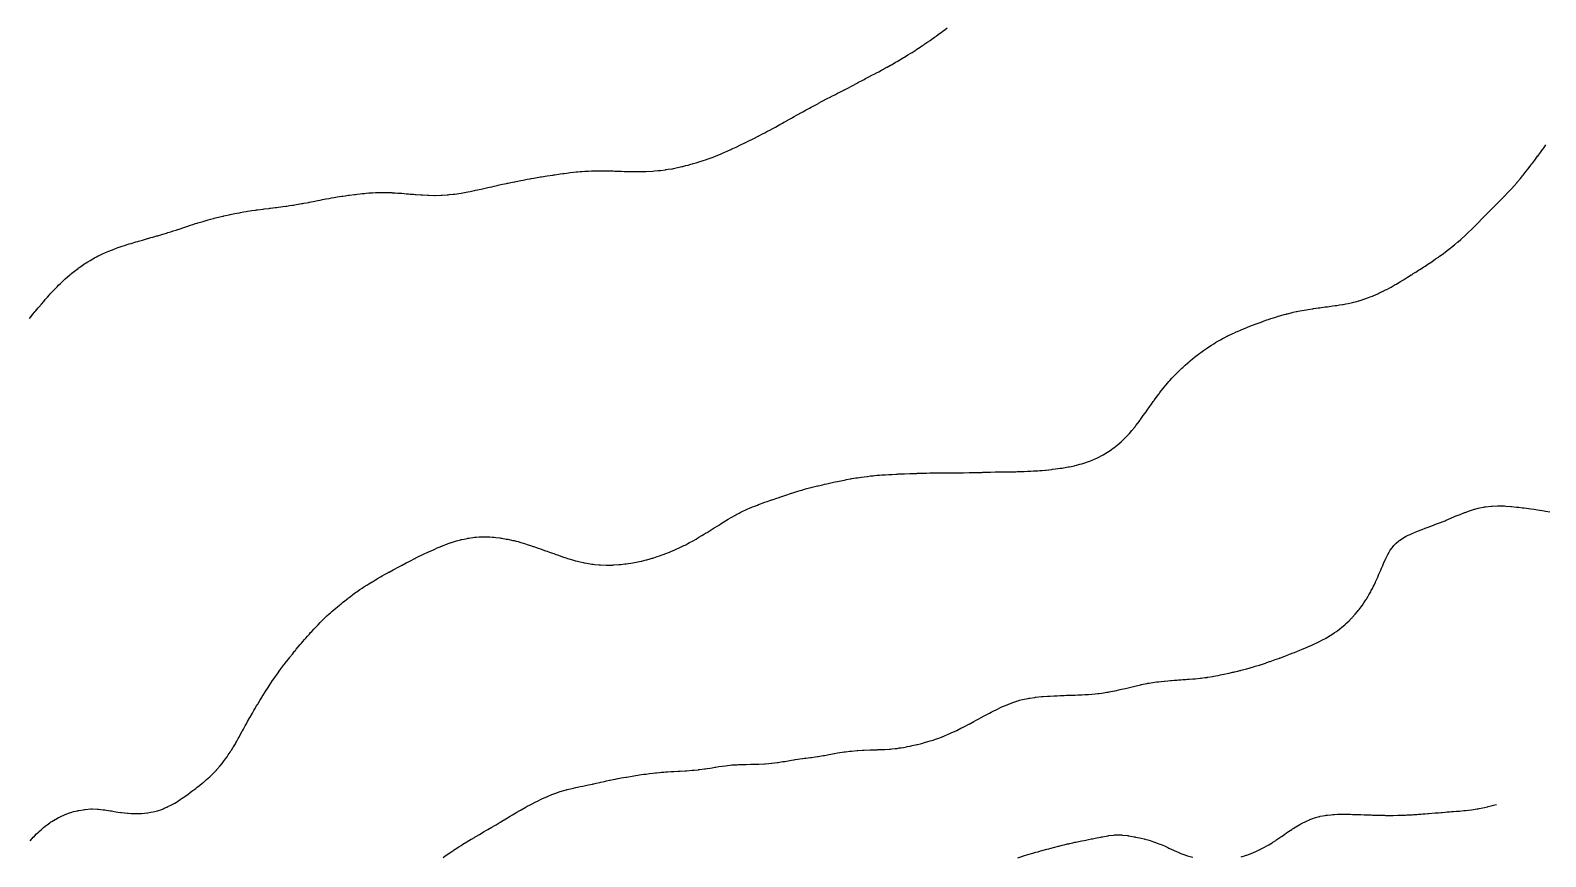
# Model space of a CAD drawing. Extents: x -717078 to -715000, y -984629 to -984000.
# Drawn here: x -716329.8 to -716100.3, y -984490.6 to -984365.4 of the extents above; entities that cross this region are included whole.
import ezdxf

# ---------------------------------------------------------------- set-up
doc = ezdxf.new("R2010")
doc.units = 0
doc.layers.add('buffer_B2_0_1_clip', color=7, linetype='Continuous')

msp = doc.modelspace()

# ---------------------------------------------------------------- linework, layer by layer
at = {"layer": 'buffer_B2_0_1_clip'}
for points in [[(-716329.92, -984409.08), (-716329.5, -984408.58), (-716329.46, -984408.54), (-716329.43, -984408.5), (-716329.08, -984408.08), (-716329.01, -984407.99), (-716328.58, -984407.5), (-716328.55, -984407.45), (-716328.5, -984407.4), (-716328.09, -984406.91), (-716327.73, -984406.5), (-716327.63, -984406.37), (-716327.5, -984406.23), (-716327.16, -984405.84), (-716326.85, -984405.5), (-716326.69, -984405.31), (-716326.5, -984405.1), (-716326.21, -984404.79), (-716325.93, -984404.5), (-716325.72, -984404.28), (-716325.5, -984404.06), (-716325.22, -984403.78), (-716324.92, -984403.5), (-716324.71, -984403.29), (-716324.5, -984403.1), (-716324.18, -984402.82), (-716323.8, -984402.5), (-716323.64, -984402.36), (-716323.5, -984402.24), (-716323.09, -984401.91), (-716322.54, -984401.5), (-716322.52, -984401.48), (-716322.5, -984401.47), (-716322.41, -984401.41), (-716321.93, -984401.07), (-716321.5, -984400.77), (-716321.33, -984400.67), (-716321.05, -984400.5), (-716320.71, -984400.29), (-716320.07, -984399.93), (-716319.77, -984399.77), (-716319.5, -984399.62), (-716319.42, -984399.58), (-716319.24, -984399.5), (-716318.74, -984399.26), (-716318.5, -984399.15), (-716318.04, -984398.96), (-716317.9, -984398.9), (-716317.5, -984398.73), (-716317.33, -984398.67), (-716316.87, -984398.5), (-716316.6, -984398.4), (-716316.5, -984398.36), (-716316.29, -984398.29), (-716315.86, -984398.14), (-716315.5, -984398.03), (-716315.1, -984397.9), (-716314.81, -984397.81), (-716314.5, -984397.71), (-716314.34, -984397.66), (-716313.77, -984397.5), (-716313.56, -984397.44), (-716313.5, -984397.42), (-716313.39, -984397.39), (-716312.79, -984397.21), (-716312.5, -984397.13), (-716312.01, -984396.99), (-716311.99, -984396.99), (-716311.5, -984396.85), (-716311.23, -984396.77), (-716310.59, -984396.59), (-716310.5, -984396.56), (-716310.45, -984396.55), (-716310.3, -984396.5), (-716309.69, -984396.31), (-716309.5, -984396.26), (-716309.15, -984396.15), (-716308.92, -984396.08), (-716308.5, -984395.95), (-716308.16, -984395.84), (-716307.69, -984395.69), (-716307.5, -984395.63), (-716307.4, -984395.6), (-716307.1, -984395.5), (-716306.65, -984395.35), (-716306.5, -984395.31), (-716306.21, -984395.21), (-716305.9, -984395.1), (-716305.5, -984394.97), (-716305.14, -984394.86), (-716304.73, -984394.73), (-716304.5, -984394.66), (-716304.38, -984394.62), (-716303.98, -984394.5), (-716303.61, -984394.39), (-716303.5, -984394.36), (-716303.3, -984394.3), (-716302.84, -984394.16), (-716302.5, -984394.07), (-716302.05, -984393.95), (-716301.91, -984393.91), (-716301.5, -984393.8), (-716301.26, -984393.74), (-716300.59, -984393.59), (-716300.5, -984393.57), (-716300.44, -984393.56), (-716300.19, -984393.5), (-716299.63, -984393.37), (-716299.5, -984393.35), (-716299.31, -984393.31), (-716298.8, -984393.2), (-716298.5, -984393.15), (-716298.07, -984393.07), (-716297.96, -984393.04), (-716297.5, -984392.96), (-716297.1, -984392.9), (-716296.86, -984392.86), (-716296.5, -984392.8), (-716296.24, -984392.76), (-716295.68, -984392.68), (-716295.5, -984392.65), (-716295.37, -984392.63), (-716294.52, -984392.52), (-716294.5, -984392.52), (-716294.48, -984392.52), (-716294.34, -984392.5), (-716293.59, -984392.41), (-716293.5, -984392.4), (-716293.39, -984392.39), (-716292.7, -984392.3), (-716292.5, -984392.28), (-716292.24, -984392.24), (-716291.81, -984392.19), (-716291.5, -984392.15), (-716291.09, -984392.09), (-716290.94, -984392.06), (-716290.5, -984392), (-716290.07, -984391.93), (-716289.91, -984391.91), (-716289.5, -984391.84), (-716289.21, -984391.79), (-716288.7, -984391.7), (-716288.5, -984391.67), (-716288.36, -984391.64), (-716287.61, -984391.5), (-716287.52, -984391.48), (-716287.5, -984391.48), (-716287.47, -984391.47), (-716286.69, -984391.31), (-716286.5, -984391.27), (-716286.22, -984391.22), (-716285.85, -984391.15), (-716285.5, -984391.08), (-716285.01, -984390.99), (-716284.98, -984390.98), (-716284.5, -984390.9), (-716284.16, -984390.84), (-716283.77, -984390.77), (-716283.5, -984390.72), (-716283.31, -984390.69), (-716282.57, -984390.57), (-716282.5, -984390.56), (-716282.45, -984390.55), (-716282.06, -984390.5), (-716281.57, -984390.43), (-716281.5, -984390.42), (-716281.41, -984390.41), (-716280.69, -984390.31), (-716280.5, -984390.29), (-716280.26, -984390.26), (-716279.79, -984390.21), (-716279.5, -984390.17), (-716279.14, -984390.14), (-716278.88, -984390.12), (-716278.5, -984390.08), (-716278.06, -984390.06), (-716277.95, -984390.05), (-716277.5, -984390.02), (-716277.01, -984390.01), (-716276.99, -984390.01), (-716276.5, -984390), (-716276.01, -984390.01), (-716275.99, -984390.01), (-716275.5, -984390.01), (-716275.03, -984390.03), (-716274.96, -984390.04), (-716274.5, -984390.06), (-716274.09, -984390.09), (-716273.9, -984390.1), (-716273.5, -984390.13), (-716273.16, -984390.16), (-716272.81, -984390.19), (-716272.5, -984390.21), (-716272.24, -984390.24), (-716271.72, -984390.28), (-716271.5, -984390.3), (-716271.31, -984390.31), (-716270.64, -984390.36), (-716270.5, -984390.37), (-716270.38, -984390.38), (-716269.58, -984390.42), (-716269.5, -984390.42), (-716269.43, -984390.43), (-716268.56, -984390.44), (-716268.5, -984390.44), (-716268.44, -984390.44), (-716267.58, -984390.42), (-716267.5, -984390.41), (-716267.41, -984390.41), (-716266.64, -984390.36), (-716266.5, -984390.34), (-716266.33, -984390.33), (-716265.74, -984390.26), (-716265.5, -984390.24), (-716265.19, -984390.19), (-716264.86, -984390.14), (-716264.5, -984390.09), (-716264, -984390), (-716264, -984390), (-716263.5, -984389.91), (-716263.16, -984389.84), (-716262.76, -984389.76), (-716262.5, -984389.71), (-716262.33, -984389.67), (-716261.5, -984389.5), (-716261.5, -984389.5), (-716261.5, -984389.5), (-716261.5, -984389.5), (-716260.69, -984389.31), (-716260.5, -984389.27), (-716260.2, -984389.2), (-716259.87, -984389.13), (-716259.5, -984389.04), (-716259.05, -984388.95), (-716258.91, -984388.91), (-716258.5, -984388.82), (-716258.23, -984388.77), (-716257.63, -984388.63), (-716257.5, -984388.61), (-716257.41, -984388.59), (-716256.97, -984388.5), (-716256.5, -984388.4), (-716256.37, -984388.37), (-716255.75, -984388.25), (-716255.5, -984388.19), (-716255.12, -984388.12), (-716254.92, -984388.08), (-716254.5, -984388.01), (-716254.07, -984387.93), (-716253.9, -984387.9), (-716253.5, -984387.83), (-716252.5, -984387.66), (-716252.36, -984387.64), (-716251.5, -984387.5), (-716251.5, -984387.5), (-716251.5, -984387.5), (-716251.49, -984387.5), (-716250.64, -984387.36), (-716250.5, -984387.34), (-716250.31, -984387.31), (-716249.77, -984387.23), (-716249.5, -984387.19), (-716249.14, -984387.14), (-716248.89, -984387.11), (-716248.5, -984387.06), (-716248, -984387), (-716248, -984387), (-716247.5, -984386.94), (-716247.1, -984386.9), (-716246.88, -984386.88), (-716246.5, -984386.85), (-716246.17, -984386.83), (-716245.8, -984386.8), (-716245.5, -984386.78), (-716245.23, -984386.77), (-716244.75, -984386.75), (-716244.5, -984386.74), (-716244.26, -984386.74), (-716243.73, -984386.73), (-716243.5, -984386.72), (-716243.28, -984386.72), (-716242.73, -984386.73), (-716242.5, -984386.73), (-716242.27, -984386.73), (-716241.75, -984386.75), (-716241.5, -984386.75), (-716241.24, -984386.76), (-716240.78, -984386.78), (-716240.5, -984386.79), (-716240.21, -984386.79), (-716239.81, -984386.81), (-716239.5, -984386.82), (-716239.18, -984386.82), (-716238.83, -984386.83), (-716238.5, -984386.84), (-716238.16, -984386.84), (-716237.85, -984386.85), (-716237.5, -984386.85), (-716237.16, -984386.84), (-716236.83, -984386.83), (-716236.5, -984386.83), (-716235.5, -984386.77), (-716235.25, -984386.75), (-716234.69, -984386.69), (-716234.5, -984386.68), (-716234.34, -984386.66), (-716233.56, -984386.56), (-716233.5, -984386.55), (-716233.45, -984386.55), (-716233.16, -984386.5), (-716232.59, -984386.41), (-716232.5, -984386.4), (-716232.37, -984386.37), (-716231.76, -984386.24), (-716231.5, -984386.19), (-716231.09, -984386.09), (-716230.95, -984386.05), (-716230.5, -984385.94), (-716230.15, -984385.85), (-716229.74, -984385.74), (-716229.5, -984385.68), (-716229.36, -984385.64), (-716228.9, -984385.5), (-716228.6, -984385.4), (-716228.5, -984385.37), (-716228.31, -984385.31), (-716227.84, -984385.16), (-716227.5, -984385.04), (-716227.1, -984384.9), (-716226.79, -984384.79), (-716226.5, -984384.69), (-716226.36, -984384.64), (-716226, -984384.5), (-716225.64, -984384.36), (-716225.5, -984384.3), (-716225.14, -984384.14), (-716224.94, -984384.06), (-716224.5, -984383.87), (-716224.24, -984383.76), (-716223.67, -984383.5), (-716223.5, -984383.42), (-716223.35, -984383.35), (-716222.88, -984383.12), (-716222.2, -984382.8), (-716221.55, -984382.5), (-716221.52, -984382.48), (-716221.5, -984382.47), (-716221.45, -984382.45), (-716220.85, -984382.15), (-716220.5, -984381.97), (-716220.18, -984381.82), (-716219.55, -984381.5), (-716219.52, -984381.48), (-716219.5, -984381.47), (-716219.44, -984381.44), (-716218.86, -984381.14), (-716218.5, -984380.95), (-716218.21, -984380.79), (-716217.65, -984380.5), (-716217.55, -984380.45), (-716217.5, -984380.42), (-716217.31, -984380.31), (-716216.91, -984380.09), (-716216.5, -984379.86), (-716216.27, -984379.73), (-716215.84, -984379.5), (-716215.62, -984379.38), (-716215.5, -984379.31), (-716215.04, -984379.04), (-716214.99, -984379.01), (-716214.5, -984378.74), (-716214.35, -984378.65), (-716214.06, -984378.5), (-716213.71, -984378.29), (-716213.5, -984378.18), (-716213.06, -984377.94), (-716212.79, -984377.79), (-716212.5, -984377.63), (-716212.41, -984377.59), (-716212.25, -984377.5), (-716211.77, -984377.23), (-716211.5, -984377.09), (-716211.12, -984376.88), (-716210.62, -984376.62), (-716210.5, -984376.56), (-716210.46, -984376.54), (-716210.39, -984376.5), (-716209.82, -984376.18), (-716209.17, -984375.83), (-716208.51, -984375.5), (-716208.5, -984375.5), (-716208.5, -984375.5), (-716208.49, -984375.49), (-716207.84, -984375.16), (-716207.5, -984374.98), (-716207.18, -984374.82), (-716206.55, -984374.5), (-716206.52, -984374.48), (-716206.5, -984374.48), (-716206.45, -984374.45), (-716205.87, -984374.13), (-716205.5, -984373.94), (-716205.21, -984373.79), (-716204.65, -984373.5), (-716204.55, -984373.45), (-716204.5, -984373.42), (-716204.32, -984373.32), (-716203.9, -984373.1), (-716203.5, -984372.88), (-716203.25, -984372.75), (-716202.77, -984372.5), (-716202.59, -984372.41), (-716202.5, -984372.36), (-716202.21, -984372.21), (-716201.94, -984372.06), (-716201.5, -984371.84), (-716201.28, -984371.72), (-716200.86, -984371.5), (-716200.63, -984371.37), (-716200.5, -984371.3), (-716200.03, -984371.03), (-716199.99, -984371.01), (-716199.5, -984370.74), (-716199.35, -984370.65), (-716199.09, -984370.5), (-716198.72, -984370.28), (-716198.5, -984370.15), (-716198.09, -984369.91), (-716197.65, -984369.65), (-716197.5, -984369.56), (-716197.46, -984369.54), (-716197.39, -984369.5), (-716196.84, -984369.16), (-716196.5, -984368.96), (-716196.22, -984368.78), (-716195.77, -984368.5), (-716195.61, -984368.39), (-716195.5, -984368.32), (-716195.01, -984367.99), (-716194.95, -984367.95), (-716194.5, -984367.65), (-716194.41, -984367.59), (-716194.28, -984367.5), (-716193.82, -984367.18), (-716193.5, -984366.96), (-716193.23, -984366.77), (-716192.84, -984366.5), (-716192.64, -984366.36), (-716192.5, -984366.26), (-716192.06, -984365.94), (-716191.65, -984365.65), (-716191.5, -984365.54), (-716191.48, -984365.52), (-716191.44, -984365.5), (-716190.91, -984365.09)], [(-716329.8, -984488.2), (-716329.5, -984487.87), (-716329.33, -984487.67), (-716329.15, -984487.5), (-716328.83, -984487.17), (-716328.5, -984486.87), (-716328.31, -984486.69), (-716328.08, -984486.5), (-716327.78, -984486.22), (-716327.5, -984486), (-716327.22, -984485.78), (-716326.81, -984485.5), (-716326.64, -984485.36), (-716326.5, -984485.27), (-716326.02, -984484.98), (-716325.93, -984484.93), (-716325.5, -984484.69), (-716325.37, -984484.63), (-716325.07, -984484.5), (-716324.69, -984484.31), (-716324.5, -984484.24), (-716324.08, -984484.08), (-716323.97, -984484.03), (-716323.5, -984483.87), (-716323.21, -984483.79), (-716322.65, -984483.65), (-716322.5, -984483.61), (-716322.4, -984483.6), (-716321.76, -984483.5), (-716321.54, -984483.46), (-716321.5, -984483.46), (-716321.45, -984483.45), (-716320.61, -984483.39), (-716320.5, -984483.39), (-716320.39, -984483.39), (-716319.59, -984483.41), (-716319.5, -984483.41), (-716319.42, -984483.42), (-716318.74, -984483.5), (-716318.52, -984483.52), (-716318.5, -984483.52), (-716318.47, -984483.53), (-716317.66, -984483.66), (-716317.5, -984483.68), (-716317.28, -984483.72), (-716316.81, -984483.81), (-716316.5, -984483.86), (-716316.08, -984483.92), (-716315.94, -984483.94), (-716315.5, -984484), (-716315.04, -984484.04), (-716314.96, -984484.04), (-716314.5, -984484.08), (-716314.09, -984484.09), (-716313.9, -984484.1), (-716313.5, -984484.1), (-716313.08, -984484.08), (-716312.93, -984484.07), (-716312.5, -984484.05), (-716312.03, -984483.97), (-716311.96, -984483.96), (-716311.5, -984483.89), (-716311.18, -984483.82), (-716310.7, -984483.7), (-716310.5, -984483.65), (-716310.38, -984483.62), (-716310.02, -984483.5), (-716309.65, -984483.35), (-716309.5, -984483.29), (-716309.1, -984483.1), (-716308.96, -984483.04), (-716308.5, -984482.81), (-716308.29, -984482.71), (-716307.88, -984482.5), (-716307.65, -984482.35), (-716307.5, -984482.24), (-716307.05, -984481.95), (-716306.77, -984481.77), (-716306.5, -984481.6), (-716306.44, -984481.56), (-716306.35, -984481.5), (-716305.87, -984481.13), (-716305.5, -984480.87), (-716305.29, -984480.71), (-716304.99, -984480.5), (-716304.72, -984480.28), (-716304.5, -984480.11), (-716304.16, -984479.84), (-716303.73, -984479.5), (-716303.61, -984479.39), (-716303.5, -984479.31), (-716303.08, -984478.93), (-716302.58, -984478.5), (-716302.54, -984478.46), (-716302.5, -984478.43), (-716302.04, -984477.96), (-716301.58, -984477.5), (-716301.55, -984477.45), (-716301.5, -984477.4), (-716301.09, -984476.91), (-716300.73, -984476.5), (-716300.63, -984476.37), (-716300.5, -984476.2), (-716300.2, -984475.8), (-716299.98, -984475.5), (-716299.79, -984475.21), (-716299.5, -984474.78), (-716299.39, -984474.61), (-716299.31, -984474.5), (-716299.05, -984474.05), (-716299.01, -984473.99), (-716298.71, -984473.5), (-716298.64, -984473.36), (-716298.5, -984473.12), (-716298.28, -984472.72), (-716298.15, -984472.5), (-716297.92, -984472.08), (-716297.72, -984471.72), (-716297.6, -984471.5), (-716297.56, -984471.44), (-716297.5, -984471.32), (-716297.22, -984470.78), (-716297.05, -984470.5), (-716296.86, -984470.14), (-716296.5, -984469.52), (-716296.49, -984469.51), (-716296.49, -984469.5), (-716296.48, -984469.48), (-716296.14, -984468.86), (-716295.93, -984468.5), (-716295.77, -984468.23), (-716295.5, -984467.78), (-716295.4, -984467.6), (-716295.33, -984467.5), (-716295.08, -984467.08), (-716295.02, -984466.98), (-716294.72, -984466.5), (-716294.64, -984466.36), (-716294.5, -984466.15), (-716294.25, -984465.75), (-716294.09, -984465.5), (-716293.87, -984465.13), (-716293.5, -984464.59), (-716293.47, -984464.53), (-716293.44, -984464.5), (-716293.33, -984464.33), (-716293.07, -984463.93), (-716292.76, -984463.5), (-716292.66, -984463.34), (-716292.5, -984463.12), (-716292.25, -984462.75), (-716292.06, -984462.5), (-716291.83, -984462.17), (-716291.5, -984461.75), (-716291.4, -984461.6), (-716291.31, -984461.5), (-716290.96, -984461.04), (-716290.64, -984460.64), (-716290.53, -984460.5), (-716290.52, -984460.48), (-716290.5, -984460.46), (-716290.08, -984459.92), (-716289.74, -984459.5), (-716289.63, -984459.37), (-716289.5, -984459.21), (-716289.18, -984458.82), (-716288.9, -984458.5), (-716288.72, -984458.28), (-716288.5, -984458.02), (-716288.26, -984457.74), (-716288.05, -984457.5), (-716287.79, -984457.21), (-716287.5, -984456.89), (-716287.32, -984456.68), (-716287.14, -984456.5), (-716286.84, -984456.16), (-716286.5, -984455.82), (-716286.35, -984455.65), (-716286.19, -984455.5), (-716285.85, -984455.15), (-716285.5, -984454.8), (-716285.35, -984454.65), (-716285.19, -984454.5), (-716284.84, -984454.16), (-716284.5, -984453.84), (-716284.32, -984453.68), (-716284.12, -984453.5), (-716283.79, -984453.21), (-716283.5, -984452.96), (-716283.25, -984452.75), (-716282.95, -984452.5), (-716282.7, -984452.3), (-716282.5, -984452.13), (-716282.15, -984451.85), (-716281.7, -984451.5), (-716281.59, -984451.41), (-716281.5, -984451.35), (-716281.01, -984450.99), (-716280.92, -984450.92), (-716280.5, -984450.62), (-716280.43, -984450.57), (-716280.32, -984450.5), (-716279.84, -984450.16), (-716279.5, -984449.94), (-716279.24, -984449.76), (-716278.82, -984449.5), (-716278.63, -984449.37), (-716278.5, -984449.29), (-716278.01, -984448.99), (-716277.96, -984448.96), (-716277.5, -984448.69), (-716277.38, -984448.62), (-716277.18, -984448.5), (-716276.75, -984448.25), (-716276.5, -984448.1), (-716276.12, -984447.88), (-716275.6, -984447.6), (-716275.5, -984447.54), (-716275.47, -984447.53), (-716275.42, -984447.5), (-716274.83, -984447.17), (-716274.5, -984447), (-716274.18, -984446.82), (-716273.55, -984446.5), (-716273.52, -984446.48), (-716273.44, -984446.44), (-716272.87, -984446.13), (-716272.5, -984445.94), (-716272.21, -984445.79), (-716271.63, -984445.5), (-716271.55, -984445.45), (-716271.5, -984445.43), (-716271.36, -984445.36), (-716270.88, -984445.12), (-716270.5, -984444.93), (-716270.21, -984444.79), (-716269.56, -984444.5), (-716269.52, -984444.48), (-716269.5, -984444.47), (-716269.45, -984444.45), (-716268.83, -984444.17), (-716268.5, -984444.02), (-716268.14, -984443.86), (-716267.68, -984443.68), (-716267.5, -984443.6), (-716267.42, -984443.58), (-716267.22, -984443.5), (-716266.71, -984443.29), (-716266.5, -984443.2), (-716266.04, -984443.04), (-716265.98, -984443.02), (-716265.5, -984442.86), (-716265.22, -984442.78), (-716264.62, -984442.62), (-716264.5, -984442.59), (-716264.43, -984442.57), (-716264.05, -984442.5), (-716263.6, -984442.4), (-716263.5, -984442.38), (-716263.36, -984442.36), (-716262.73, -984442.27), (-716262.5, -984442.24), (-716262.22, -984442.22), (-716261.81, -984442.19), (-716261.5, -984442.18), (-716261.18, -984442.18), (-716260.82, -984442.18), (-716260.5, -984442.18), (-716260.19, -984442.19), (-716259.79, -984442.21), (-716259.5, -984442.23), (-716259.26, -984442.26), (-716258.66, -984442.34), (-716258.5, -984442.36), (-716258.38, -984442.38), (-716257.69, -984442.5), (-716257.53, -984442.53), (-716257.5, -984442.53), (-716257.46, -984442.54), (-716256.7, -984442.7), (-716256.5, -984442.74), (-716256.17, -984442.83), (-716255.9, -984442.9), (-716255.5, -984443.01), (-716255.13, -984443.13), (-716254.77, -984443.23), (-716254.5, -984443.32), (-716253.99, -984443.5), (-716253.62, -984443.62), (-716253.5, -984443.65), (-716253.27, -984443.73), (-716252.87, -984443.87), (-716252.5, -984443.99), (-716252.13, -984444.13), (-716251.73, -984444.27), (-716251.5, -984444.35), (-716251.39, -984444.39), (-716251.12, -984444.5), (-716250.66, -984444.66), (-716250.5, -984444.71), (-716250.17, -984444.83), (-716249.92, -984444.92), (-716249.5, -984445.07), (-716249.18, -984445.18), (-716248.64, -984445.36), (-716248.5, -984445.41), (-716248.43, -984445.43), (-716248.21, -984445.5), (-716247.66, -984445.66), (-716247.5, -984445.71), (-716247.22, -984445.78), (-716246.87, -984445.87), (-716246.5, -984445.96), (-716246.06, -984446.06), (-716245.91, -984446.09), (-716245.5, -984446.17), (-716245.22, -984446.22), (-716244.71, -984446.29), (-716244.5, -984446.32), (-716244.34, -984446.34), (-716243.59, -984446.41), (-716243.5, -984446.41), (-716243.42, -984446.42), (-716242.55, -984446.45), (-716242.5, -984446.45), (-716242.45, -984446.45), (-716241.56, -984446.44), (-716241.5, -984446.44), (-716241.43, -984446.43), (-716240.62, -984446.38), (-716240.5, -984446.37), (-716240.35, -984446.35), (-716239.72, -984446.28), (-716239.5, -984446.26), (-716239.21, -984446.21), (-716238.84, -984446.16), (-716238.5, -984446.1), (-716238, -984446), (-716238, -984446), (-716237.5, -984445.9), (-716237.17, -984445.83), (-716236.72, -984445.72), (-716236.5, -984445.67), (-716236.37, -984445.63), (-716235.88, -984445.5), (-716235.59, -984445.41), (-716235.5, -984445.39), (-716235.34, -984445.34), (-716234.83, -984445.17), (-716234.5, -984445.07), (-716233.5, -984444.7), (-716232.97, -984444.5), (-716232.64, -984444.36), (-716232.5, -984444.3), (-716232.13, -984444.13), (-716231.95, -984444.05), (-716231.5, -984443.84), (-716231.27, -984443.73), (-716230.77, -984443.5), (-716230.59, -984443.41), (-716230.5, -984443.36), (-716230.19, -984443.19), (-716229.95, -984443.05), (-716229.5, -984442.81), (-716228.94, -984442.5), (-716228.67, -984442.33), (-716228.5, -984442.23), (-716228.04, -984441.96), (-716227.82, -984441.82), (-716227.5, -984441.63), (-716227.42, -984441.58), (-716227.28, -984441.5), (-716226.8, -984441.2), (-716226.5, -984441.01), (-716226.19, -984440.81), (-716225.66, -984440.5), (-716225.56, -984440.44), (-716225.5, -984440.39), (-716225.2, -984440.2), (-716224.96, -984440.04), (-716224.5, -984439.76), (-716224.34, -984439.66), (-716224.05, -984439.5), (-716223.71, -984439.29), (-716223.5, -984439.17), (-716223.07, -984438.93), (-716222.76, -984438.76), (-716222.5, -984438.62), (-716222.42, -984438.58), (-716222.26, -984438.5), (-716221.76, -984438.24), (-716221.5, -984438.12), (-716221.08, -984437.92), (-716220.82, -984437.82), (-716220.5, -984437.68), (-716220.37, -984437.63), (-716220.04, -984437.5), (-716219.65, -984437.35), (-716219.5, -984437.29), (-716219.16, -984437.16), (-716218.92, -984437.08), (-716218.5, -984436.93), (-716218.19, -984436.81), (-716217.63, -984436.63), (-716217.5, -984436.58), (-716217.44, -984436.56), (-716217.25, -984436.5), (-716216.69, -984436.31), (-716216.5, -984436.24), (-716216.1, -984436.1), (-716215.95, -984436.05), (-716215.5, -984435.9), (-716215.2, -984435.8), (-716214.61, -984435.61), (-716214.5, -984435.57), (-716214.44, -984435.56), (-716214.27, -984435.5), (-716213.69, -984435.31), (-716213.5, -984435.25), (-716213.15, -984435.15), (-716212.92, -984435.08), (-716212.5, -984434.96), (-716212.14, -984434.86), (-716211.76, -984434.76), (-716211.5, -984434.69), (-716211.35, -984434.65), (-716210.73, -984434.5), (-716210.54, -984434.46), (-716210.5, -984434.45), (-716210.43, -984434.43), (-716209.73, -984434.27), (-716209.5, -984434.21), (-716209.13, -984434.13), (-716208.92, -984434.08), (-716208.5, -984433.99), (-716208.1, -984433.9), (-716207.85, -984433.85), (-716207.5, -984433.77), (-716206.5, -984433.57), (-716206.44, -984433.56), (-716206.14, -984433.5), (-716205.6, -984433.4), (-716205.5, -984433.38), (-716205.35, -984433.35), (-716204.75, -984433.25), (-716204.5, -984433.21), (-716204.16, -984433.16), (-716203.88, -984433.12), (-716203.5, -984433.07), (-716203.01, -984433.01), (-716202.99, -984433.01), (-716202.5, -984432.95), (-716202.09, -984432.91), (-716201.89, -984432.89), (-716201.5, -984432.85), (-716201.17, -984432.83), (-716200.8, -984432.8), (-716200.5, -984432.78), (-716200.24, -984432.76), (-716199.73, -984432.73), (-716199.29, -984432.71), (-716198.67, -984432.67), (-716198.5, -984432.66), (-716198.35, -984432.65), (-716197.63, -984432.63), (-716197.5, -984432.62), (-716197.38, -984432.62), (-716196.58, -984432.58), (-716196.5, -984432.58), (-716196.42, -984432.58), (-716195.55, -984432.55), (-716195.5, -984432.55), (-716195.46, -984432.54), (-716194.51, -984432.51), (-716194.5, -984432.51), (-716194.49, -984432.51), (-716194.01, -984432.5), (-716193.51, -984432.49), (-716193.5, -984432.49), (-716193.49, -984432.49), (-716192.53, -984432.47), (-716192.5, -984432.47), (-716192.47, -984432.47), (-716191.54, -984432.46), (-716191.5, -984432.46), (-716191.46, -984432.46), (-716190.54, -984432.46), (-716190.5, -984432.46), (-716190.46, -984432.46), (-716189.55, -984432.45), (-716189.45, -984432.45), (-716188.55, -984432.45), (-716188.5, -984432.45), (-716188.45, -984432.45), (-716187.56, -984432.44), (-716187.5, -984432.44), (-716187.44, -984432.44), (-716186.58, -984432.42), (-716186.5, -984432.42), (-716186.42, -984432.42), (-716185.6, -984432.4), (-716185.5, -984432.39), (-716185.39, -984432.39), (-716184.63, -984432.37), (-716184.5, -984432.36), (-716184.36, -984432.36), (-716183.66, -984432.34), (-716183.5, -984432.34), (-716183.34, -984432.34), (-716182.67, -984432.33), (-716182.5, -984432.32), (-716182.32, -984432.32), (-716181.69, -984432.31), (-716181.5, -984432.31), (-716181.31, -984432.31), (-716180.7, -984432.3), (-716180.5, -984432.3), (-716180.29, -984432.29), (-716179.72, -984432.28), (-716179.5, -984432.27), (-716179.26, -984432.26), (-716178.76, -984432.24), (-716178.5, -984432.24), (-716178.22, -984432.22), (-716177.81, -984432.19), (-716177.5, -984432.18), (-716177.15, -984432.15), (-716176.87, -984432.13), (-716176.5, -984432.1), (-716176.06, -984432.06), (-716175.95, -984432.05), (-716175.5, -984432.01), (-716175.05, -984431.95), (-716174.94, -984431.94), (-716174.5, -984431.89), (-716174.16, -984431.84), (-716173.79, -984431.79), (-716173.5, -984431.75), (-716173.29, -984431.71), (-716172.59, -984431.59), (-716172.5, -984431.58), (-716172.44, -984431.56), (-716172.13, -984431.5), (-716171.61, -984431.39), (-716171.5, -984431.36), (-716171.31, -984431.31), (-716170.82, -984431.18), (-716170.5, -984431.1), (-716170.05, -984430.95), (-716169.9, -984430.9), (-716169.5, -984430.77), (-716169.31, -984430.69), (-716168.82, -984430.5), (-716168.59, -984430.41), (-716168.5, -984430.37), (-716168.24, -984430.24), (-716167.92, -984430.08), (-716167.5, -984429.87), (-716167.26, -984429.74), (-716166.86, -984429.5), (-716166.64, -984429.36), (-716166.5, -984429.28), (-716166.04, -984428.96), (-716165.76, -984428.76), (-716165.5, -984428.58), (-716165.46, -984428.54), (-716165.4, -984428.5), (-716164.92, -984428.08), (-716164.5, -984427.72), (-716164.39, -984427.61), (-716164.26, -984427.5), (-716163.89, -984427.11), (-716163.5, -984426.71), (-716163.4, -984426.6), (-716163.3, -984426.5), (-716162.94, -984426.06), (-716162.5, -984425.56), (-716162.47, -984425.53), (-716162.45, -984425.5), (-716162.31, -984425.31), (-716162.04, -984424.96), (-716161.69, -984424.5), (-716161.61, -984424.39), (-716161.5, -984424.23), (-716161.2, -984423.8), (-716160.97, -984423.5), (-716160.78, -984423.22), (-716160.5, -984422.83), (-716160.37, -984422.63), (-716160.27, -984422.5), (-716159.95, -984422.05), (-716159.69, -984421.69), (-716159.55, -984421.5), (-716159.53, -984421.47), (-716159.5, -984421.43), (-716159.12, -984420.88), (-716158.82, -984420.5), (-716158.69, -984420.31), (-716158.5, -984420.07), (-716158.25, -984419.75), (-716158.04, -984419.5), (-716157.8, -984419.2), (-716157.5, -984418.86), (-716157.34, -984418.66), (-716157.18, -984418.5), (-716156.86, -984418.14), (-716156.5, -984417.76), (-716156.37, -984417.63), (-716156.24, -984417.5), (-716155.88, -984417.12), (-716155.5, -984416.76), (-716155.37, -984416.63), (-716155.22, -984416.5), (-716154.85, -984416.15), (-716154.5, -984415.85), (-716154.31, -984415.69), (-716154.09, -984415.5), (-716153.77, -984415.23), (-716153.5, -984415.01), (-716153.22, -984414.78), (-716152.84, -984414.5), (-716152.65, -984414.35), (-716152.5, -984414.24), (-716152.07, -984413.93), (-716151.65, -984413.65), (-716151.5, -984413.55), (-716151.47, -984413.53), (-716151.42, -984413.5), (-716150.87, -984413.13), (-716150.5, -984412.91), (-716150.25, -984412.75), (-716149.82, -984412.5), (-716149.62, -984412.38), (-716149.5, -984412.31), (-716149.09, -984412.09), (-716148.97, -984412.03), (-716148.5, -984411.78), (-716148.32, -984411.68), (-716147.92, -984411.5), (-716147.64, -984411.36), (-716147.5, -984411.3), (-716147.14, -984411.14), (-716146.95, -984411.05), (-716146.5, -984410.86), (-716146.25, -984410.75), (-716145.63, -984410.5), (-716145.54, -984410.46), (-716145.5, -984410.45), (-716145.41, -984410.41), (-716144.83, -984410.17), (-716144.5, -984410.04), (-716144.1, -984409.9), (-716143.78, -984409.78), (-716143.5, -984409.68), (-716143.37, -984409.63), (-716142.98, -984409.5), (-716142.63, -984409.37), (-716142.5, -984409.32), (-716142.24, -984409.24), (-716141.89, -984409.11), (-716141.5, -984408.99), (-716141.13, -984408.87), (-716140.76, -984408.76), (-716140.5, -984408.68), (-716140.36, -984408.64), (-716139.85, -984408.5), (-716139.58, -984408.42), (-716139.5, -984408.4), (-716139.37, -984408.37), (-716138.78, -984408.22), (-716138.5, -984408.16), (-716138.06, -984408.06), (-716137.96, -984408.04), (-716137.5, -984407.95), (-716137.13, -984407.87), (-716136.82, -984407.82), (-716136.5, -984407.76), (-716136.27, -984407.73), (-716135.63, -984407.63), (-716135.5, -984407.61), (-716135.4, -984407.6), (-716134.71, -984407.5), (-716134.53, -984407.47), (-716134.47, -984407.47), (-716133.65, -984407.35), (-716133.5, -984407.34), (-716133.31, -984407.31), (-716132.77, -984407.23), (-716132.5, -984407.2), (-716132.15, -984407.15), (-716131.89, -984407.11), (-716131.5, -984407.05), (-716131.03, -984406.97), (-716130.95, -984406.95), (-716130.5, -984406.87), (-716130.19, -984406.81), (-716129.71, -984406.71), (-716129.5, -984406.66), (-716129.37, -984406.63), (-716128.87, -984406.5), (-716128.58, -984406.42), (-716128.5, -984406.4), (-716127.5, -984406.08), (-716127.08, -984405.92), (-716126.82, -984405.82), (-716126.5, -984405.7), (-716126.36, -984405.64), (-716126.02, -984405.5), (-716125.66, -984405.34), (-716125.5, -984405.26), (-716125.03, -984405.03), (-716124.99, -984405.01), (-716124.5, -984404.77), (-716124.32, -984404.68), (-716123.97, -984404.5), (-716123.67, -984404.33), (-716123.5, -984404.23), (-716123.04, -984403.96), (-716122.87, -984403.87), (-716122.5, -984403.66), (-716122.4, -984403.6), (-716122.22, -984403.5), (-716121.78, -984403.22), (-716121.5, -984403.05), (-716121.16, -984402.84), (-716120.61, -984402.5), (-716120.54, -984402.46), (-716120.5, -984402.43), (-716120.3, -984402.3), (-716119.94, -984402.06), (-716119.5, -984401.79), (-716119.32, -984401.68), (-716119.04, -984401.5), (-716118.71, -984401.29), (-716118.5, -984401.15), (-716118.11, -984400.89), (-716117.5, -984400.5), (-716117.5, -984400.5), (-716117.5, -984400.5), (-716117.5, -984400.5), (-716116.92, -984400.08), (-716116.5, -984399.8), (-716116.33, -984399.67), (-716116.08, -984399.5), (-716115.75, -984399.25), (-716115.5, -984399.07), (-716115.18, -984398.82), (-716114.75, -984398.5), (-716114.61, -984398.39), (-716114.5, -984398.29), (-716114.07, -984397.93), (-716113.54, -984397.5), (-716113.52, -984397.48), (-716113.5, -984397.46), (-716113.12, -984397.12), (-716112.99, -984397.01), (-716112.5, -984396.57), (-716112.47, -984396.53), (-716112.43, -984396.5), (-716111.96, -984396.04), (-716111.5, -984395.6), (-716111.45, -984395.55), (-716111.4, -984395.5), (-716110.95, -984395.05), (-716110.5, -984394.6), (-716110.45, -984394.55), (-716110.4, -984394.5), (-716109.96, -984394.04), (-716109.5, -984393.59), (-716109.46, -984393.54), (-716109.41, -984393.5), (-716108.96, -984393.04), (-716108.5, -984392.58), (-716108.46, -984392.54), (-716108.42, -984392.5), (-716107.97, -984392.03), (-716107.5, -984391.57), (-716107.47, -984391.53), (-716107.43, -984391.5), (-716106.97, -984391.03), (-716106.5, -984390.56), (-716106.47, -984390.53), (-716106.45, -984390.5), (-716105.99, -984390.01), (-716105.5, -984389.51), (-716105.5, -984389.5), (-716105.49, -984389.5), (-716105.44, -984389.44), (-716105.02, -984388.98), (-716104.59, -984388.5), (-716104.55, -984388.45), (-716104.5, -984388.39), (-716104.09, -984387.91), (-716103.75, -984387.5), (-716103.64, -984387.36), (-716103.5, -984387.19), (-716103.2, -984386.8), (-716102.96, -984386.5), (-716102.76, -984386.24), (-716102.5, -984385.89), (-716102.33, -984385.67), (-716102.2, -984385.5), (-716101.91, -984385.09), (-716101.48, -984384.52), (-716101.46, -984384.5), (-716101.36, -984384.36), (-716101.06, -984383.94), (-716100.73, -984383.5), (-716100.63, -984383.37), (-716100.5, -984383.19), (-716100.21, -984382.79)], [(-716267.26, -984490.74), (-716266.92, -984490.5), (-716266.67, -984490.33), (-716266.5, -984490.21), (-716266.08, -984489.92), (-716265.63, -984489.63), (-716265.5, -984489.54), (-716265.47, -984489.53), (-716265.44, -984489.5), (-716264.87, -984489.13), (-716264.5, -984488.9), (-716264.26, -984488.74), (-716263.64, -984488.36), (-716263.5, -984488.28), (-716263.01, -984487.99), (-716262.96, -984487.96), (-716262.5, -984487.69), (-716262.38, -984487.62), (-716262.18, -984487.5), (-716261.75, -984487.25), (-716261.5, -984487.11), (-716261.12, -984486.88), (-716260.56, -984486.56), (-716260.5, -984486.52), (-716260.49, -984486.51), (-716260.46, -984486.5), (-716259.86, -984486.14), (-716259.5, -984485.93), (-716259.23, -984485.77), (-716258.78, -984485.5), (-716258.61, -984485.39), (-716258.5, -984485.33), (-716258.08, -984485.08), (-716257.98, -984485.02), (-716257.5, -984484.74), (-716257.35, -984484.65), (-716257.11, -984484.5), (-716256.73, -984484.27), (-716256.5, -984484.13), (-716256.1, -984483.9), (-716255.62, -984483.62), (-716255.5, -984483.55), (-716255.47, -984483.53), (-716255.41, -984483.5), (-716254.83, -984483.17), (-716254.5, -984482.99), (-716254.18, -984482.82), (-716253.57, -984482.5), (-716253.52, -984482.48), (-716253.5, -984482.47), (-716253.43, -984482.43), (-716252.86, -984482.14), (-716252.5, -984481.97), (-716252.18, -984481.82), (-716251.54, -984481.54), (-716251.5, -984481.52), (-716251.48, -984481.52), (-716251.45, -984481.5), (-716250.78, -984481.22), (-716250.5, -984481.11), (-716250.05, -984480.95), (-716249.9, -984480.9), (-716249.5, -984480.76), (-716249.3, -984480.7), (-716248.61, -984480.5), (-716248.53, -984480.47), (-716248.5, -984480.47), (-716248.46, -984480.46), (-716247.72, -984480.28), (-716247.5, -984480.23), (-716247.15, -984480.15), (-716246.9, -984480.1), (-716246.5, -984480.01), (-716246.07, -984479.93), (-716245.89, -984479.89), (-716245.5, -984479.81), (-716245.25, -984479.75), (-716244.62, -984479.62), (-716244.5, -984479.6), (-716244.42, -984479.58), (-716244.05, -984479.5), (-716243.5, -984479.38), (-716243.34, -984479.34), (-716242.79, -984479.21), (-716242.5, -984479.15), (-716242.05, -984479.05), (-716241.97, -984479.03), (-716241.5, -984478.94), (-716241.14, -984478.86), (-716240.8, -984478.8), (-716240.5, -984478.74), (-716240.3, -984478.7), (-716239.57, -984478.57), (-716239.5, -984478.55), (-716239.45, -984478.55), (-716239.19, -984478.5), (-716238.6, -984478.4), (-716238.37, -984478.37), (-716237.74, -984478.26), (-716237.5, -984478.23), (-716237.19, -984478.19), (-716236.86, -984478.14), (-716236.5, -984478.1), (-716236.04, -984478.04), (-716235.97, -984478.03), (-716235.5, -984477.98), (-716235.07, -984477.93), (-716234.92, -984477.92), (-716234.5, -984477.87), (-716234.16, -984477.84), (-716233.81, -984477.81), (-716233.5, -984477.78), (-716233.24, -984477.76), (-716232.73, -984477.73), (-716232.5, -984477.71), (-716232.3, -984477.7), (-716231.66, -984477.66), (-716231.5, -984477.65), (-716231.36, -984477.64), (-716230.6, -984477.6), (-716230.5, -984477.59), (-716230.41, -984477.59), (-716229.53, -984477.53), (-716229.5, -984477.53), (-716229.48, -984477.52), (-716229.22, -984477.5), (-716228.56, -984477.44), (-716228.5, -984477.43), (-716228.42, -984477.42), (-716227.68, -984477.32), (-716227.5, -984477.3), (-716227.26, -984477.26), (-716226.81, -984477.19), (-716226.5, -984477.14), (-716226.07, -984477.07), (-716225.95, -984477.05), (-716225.5, -984476.97), (-716224.5, -984476.84), (-716224.2, -984476.8), (-716223.76, -984476.76), (-716223.5, -984476.73), (-716223.28, -984476.72), (-716222.69, -984476.69), (-716222.5, -984476.68), (-716222.33, -984476.67), (-716221.65, -984476.65), (-716221.5, -984476.64), (-716221.36, -984476.64), (-716220.62, -984476.62), (-716220.5, -984476.61), (-716220.39, -984476.61), (-716219.59, -984476.59), (-716219.5, -984476.59), (-716219.41, -984476.59), (-716218.55, -984476.55), (-716218.5, -984476.55), (-716218.46, -984476.54), (-716217.92, -984476.5), (-716217.53, -984476.47), (-716217.5, -984476.47), (-716217.46, -984476.46), (-716216.64, -984476.36), (-716216.5, -984476.34), (-716216.31, -984476.31), (-716215.78, -984476.22), (-716215.5, -984476.18), (-716214.5, -984476.01), (-716214.06, -984475.94), (-716213.91, -984475.91), (-716213.5, -984475.85), (-716213.2, -984475.8), (-716212.75, -984475.75), (-716212.5, -984475.71), (-716212.31, -984475.69), (-716211.6, -984475.6), (-716211.5, -984475.58), (-716211.43, -984475.57), (-716210.9, -984475.5), (-716210.55, -984475.45), (-716210.5, -984475.44), (-716210.43, -984475.43), (-716209.69, -984475.31), (-716209.5, -984475.28), (-716209.23, -984475.23), (-716208.85, -984475.15), (-716208.5, -984475.09), (-716208, -984475), (-716207.99, -984474.99), (-716207.5, -984474.9), (-716207.15, -984474.85), (-716206.79, -984474.79), (-716206.5, -984474.74), (-716206.28, -984474.72), (-716205.65, -984474.65), (-716205.5, -984474.63), (-716205.38, -984474.62), (-716204.55, -984474.55), (-716204.5, -984474.54), (-716204.46, -984474.54), (-716203.75, -984474.5), (-716203.51, -984474.49), (-716203.5, -984474.49), (-716203.48, -984474.48), (-716202.56, -984474.44), (-716202.5, -984474.44), (-716202.44, -984474.44), (-716201.59, -984474.41), (-716201.5, -984474.41), (-716201.4, -984474.4), (-716200.63, -984474.37), (-716200.5, -984474.37), (-716200.36, -984474.36), (-716199.68, -984474.32), (-716199.5, -984474.31), (-716199.29, -984474.29), (-716198.77, -984474.23), (-716198.5, -984474.21), (-716198.15, -984474.15), (-716197.89, -984474.11), (-716197.5, -984474.06), (-716197.04, -984473.96), (-716196.95, -984473.95), (-716196.5, -984473.86), (-716196.21, -984473.79), (-716195.68, -984473.68), (-716195.5, -984473.64), (-716195.39, -984473.61), (-716194.95, -984473.5), (-716194.59, -984473.41), (-716194.5, -984473.38), (-716194.34, -984473.34), (-716193.82, -984473.18), (-716193.5, -984473.09), (-716193.05, -984472.95), (-716192.9, -984472.9), (-716192.5, -984472.77), (-716192.3, -984472.7), (-716191.76, -984472.5), (-716191.57, -984472.43), (-716191.5, -984472.4), (-716191.32, -984472.32), (-716190.87, -984472.13), (-716190.5, -984471.97), (-716190.18, -984471.82), (-716189.54, -984471.54), (-716189.5, -984471.52), (-716189.49, -984471.51), (-716189.45, -984471.5), (-716188.83, -984471.17), (-716188.5, -984471.01), (-716188.17, -984470.83), (-716187.52, -984470.5), (-716187.51, -984470.49), (-716187.5, -984470.49), (-716187.48, -984470.48), (-716186.87, -984470.13), (-716186.5, -984469.93), (-716186.22, -984469.78), (-716185.67, -984469.5), (-716185.56, -984469.44), (-716185.5, -984469.4), (-716185.29, -984469.29), (-716184.91, -984469.09), (-716184.5, -984468.87), (-716184.25, -984468.75), (-716183.74, -984468.5), (-716183.58, -984468.42), (-716183.5, -984468.38), (-716183.26, -984468.26), (-716182.91, -984468.09), (-716182.5, -984467.89), (-716182.23, -984467.77), (-716181.58, -984467.5), (-716181.52, -984467.48), (-716181.5, -984467.47), (-716181.45, -984467.45), (-716180.8, -984467.2), (-716180.5, -984467.09), (-716180.04, -984466.96), (-716179.93, -984466.93), (-716179.5, -984466.82), (-716179.24, -984466.76), (-716178.65, -984466.65), (-716178.5, -984466.62), (-716178.4, -984466.6), (-716177.65, -984466.5), (-716177.52, -984466.48), (-716177.5, -984466.48), (-716177.48, -984466.48), (-716176.62, -984466.38), (-716176.5, -984466.37), (-716176.36, -984466.36), (-716175.69, -984466.31), (-716175.5, -984466.3), (-716175.29, -984466.29), (-716174.75, -984466.25), (-716174.5, -984466.24), (-716174.23, -984466.23), (-716173.79, -984466.21), (-716173.5, -984466.2), (-716173.19, -984466.19), (-716172.83, -984466.17), (-716172.5, -984466.16), (-716172.15, -984466.15), (-716171.86, -984466.14), (-716171.5, -984466.13), (-716171.12, -984466.12), (-716170.89, -984466.11), (-716170.5, -984466.1), (-716170.07, -984466.07), (-716169.93, -984466.07), (-716169.5, -984466.04), (-716169.01, -984466.01), (-716169, -984466), (-716168.5, -984465.97), (-716168.09, -984465.91), (-716167.89, -984465.89), (-716167.5, -984465.84), (-716167.21, -984465.79), (-716166.71, -984465.71), (-716166.5, -984465.68), (-716166.35, -984465.65), (-716165.57, -984465.5), (-716165.51, -984465.49), (-716165.5, -984465.48), (-716165.48, -984465.48), (-716164.69, -984465.31), (-716164.5, -984465.26), (-716164.19, -984465.19), (-716163.88, -984465.12), (-716163.5, -984465.02), (-716163.08, -984464.92), (-716162.87, -984464.87), (-716162.5, -984464.78), (-716162.27, -984464.73), (-716161.57, -984464.57), (-716161.5, -984464.56), (-716161.45, -984464.55), (-716161.21, -984464.5), (-716160.62, -984464.38), (-716160.5, -984464.35), (-716160.32, -984464.32), (-716159.77, -984464.23), (-716159.5, -984464.19), (-716159.14, -984464.14), (-716158.89, -984464.11), (-716158.5, -984464.07), (-716158.02, -984464.02), (-716157.98, -984464.02), (-716157.5, -984463.97), (-716157.07, -984463.93), (-716156.93, -984463.93), (-716156.5, -984463.89), (-716156.14, -984463.86), (-716155.85, -984463.85), (-716155.5, -984463.82), (-716155.2, -984463.8), (-716154.77, -984463.77), (-716154.5, -984463.75), (-716154.27, -984463.73), (-716153.69, -984463.69), (-716153.5, -984463.67), (-716153.34, -984463.66), (-716152.59, -984463.59), (-716152.5, -984463.58), (-716152.43, -984463.57), (-716151.87, -984463.5), (-716151.54, -984463.46), (-716151.5, -984463.45), (-716151.44, -984463.44), (-716150.68, -984463.32), (-716150.5, -984463.29), (-716150.23, -984463.23), (-716149.84, -984463.16), (-716149.5, -984463.09), (-716149.02, -984462.98), (-716148.97, -984462.97), (-716148.5, -984462.87), (-716148.2, -984462.8), (-716147.69, -984462.69), (-716147.5, -984462.65), (-716147.38, -984462.62), (-716146.87, -984462.5), (-716146.58, -984462.42), (-716146.5, -984462.41), (-716146.37, -984462.37), (-716145.79, -984462.21), (-716145.5, -984462.14), (-716145, -984462), (-716145, -984462), (-716144.5, -984461.86), (-716144.23, -984461.77), (-716143.59, -984461.59), (-716143.5, -984461.56), (-716143.45, -984461.55), (-716143.31, -984461.5), (-716142.71, -984461.29), (-716142.5, -984461.22), (-716142.07, -984461.07), (-716141.97, -984461.03), (-716141.5, -984460.87), (-716141.23, -984460.77), (-716140.53, -984460.53), (-716140.5, -984460.52), (-716140.48, -984460.52), (-716140.44, -984460.5), (-716139.77, -984460.23), (-716139.5, -984460.13), (-716139.04, -984459.96), (-716138.91, -984459.91), (-716138.5, -984459.75), (-716138.32, -984459.68), (-716137.84, -984459.5), (-716137.6, -984459.4), (-716137.5, -984459.36), (-716137.25, -984459.25), (-716136.9, -984459.1), (-716136.5, -984458.94), (-716136.2, -984458.8), (-716135.51, -984458.51), (-716135.5, -984458.5), (-716135.5, -984458.5), (-716135.49, -984458.5), (-716134.83, -984458.17), (-716134.5, -984458.01), (-716134.16, -984457.84), (-716133.52, -984457.5), (-716133.51, -984457.49), (-716133.5, -984457.49), (-716133.47, -984457.47), (-716132.89, -984457.11), (-716132.5, -984456.86), (-716132.28, -984456.72), (-716131.96, -984456.5), (-716131.7, -984456.3), (-716131.5, -984456.15), (-716131.14, -984455.86), (-716130.69, -984455.5), (-716130.59, -984455.41), (-716130.5, -984455.32), (-716130.08, -984454.92), (-716129.64, -984454.5), (-716129.57, -984454.43), (-716129.5, -984454.34), (-716129.11, -984453.89), (-716128.75, -984453.5), (-716128.65, -984453.35), (-716128.5, -984453.16), (-716128.22, -984452.78), (-716128, -984452.5), (-716127.81, -984452.19), (-716127.5, -984451.73), (-716127.41, -984451.59), (-716127.35, -984451.5), (-716127.14, -984451.14), (-716127.04, -984450.96), (-716126.76, -984450.5), (-716126.68, -984450.32), (-716126.5, -984449.98), (-716126.34, -984449.66), (-716126.25, -984449.5), (-716126.03, -984449.03), (-716126.01, -984448.99), (-716125.78, -984448.5), (-716125.7, -984448.3), (-716125.5, -984447.82), (-716125.4, -984447.6), (-716125.35, -984447.5), (-716125.24, -984447.24), (-716125.1, -984446.9), (-716124.92, -984446.5), (-716124.8, -984446.2), (-716124.5, -984445.55), (-716124.48, -984445.52), (-716124.47, -984445.5), (-716124.44, -984445.44), (-716124.15, -984444.85), (-716123.95, -984444.5), (-716123.79, -984444.21), (-716123.5, -984443.81), (-716123.37, -984443.63), (-716123.25, -984443.5), (-716122.88, -984443.12), (-716122.5, -984442.79), (-716122.34, -984442.66), (-716122.1, -984442.5), (-716121.73, -984442.27), (-716121.5, -984442.14), (-716121.08, -984441.92), (-716120.8, -984441.8), (-716120.5, -984441.66), (-716120.39, -984441.61), (-716120.14, -984441.5), (-716119.68, -984441.32), (-716119.5, -984441.25), (-716119.11, -984441.11), (-716118.95, -984441.05), (-716118.5, -984440.88), (-716118.22, -984440.78), (-716117.5, -984440.5), (-716117.5, -984440.5), (-716117.5, -984440.5), (-716117.49, -984440.5), (-716116.78, -984440.22), (-716116.5, -984440.12), (-716115.5, -984439.73), (-716115.34, -984439.66), (-716114.95, -984439.5), (-716114.64, -984439.36), (-716114.5, -984439.31), (-716114.16, -984439.16), (-716113.94, -984439.06), (-716113.5, -984438.87), (-716113.23, -984438.77), (-716112.57, -984438.5), (-716112.52, -984438.48), (-716112.5, -984438.47), (-716112.46, -984438.46), (-716111.78, -984438.22), (-716111.5, -984438.13), (-716111.01, -984437.99), (-716110.98, -984437.98), (-716110.5, -984437.85), (-716110.21, -984437.79), (-716109.68, -984437.68), (-716109.5, -984437.64), (-716109.38, -984437.62), (-716108.51, -984437.51), (-716108.5, -984437.51), (-716108.49, -984437.51), (-716108.34, -984437.5), (-716107.53, -984437.47), (-716107.5, -984437.46), (-716107.46, -984437.47), (-716106.51, -984437.49), (-716106.5, -984437.49), (-716106.49, -984437.49), (-716106.31, -984437.5), (-716105.55, -984437.55), (-716105.5, -984437.55), (-716105.44, -984437.56), (-716104.65, -984437.65), (-716104.5, -984437.66), (-716104.31, -984437.69), (-716103.76, -984437.76), (-716103.5, -984437.79), (-716103.17, -984437.83), (-716102.87, -984437.87), (-716102.5, -984437.92), (-716102, -984438), (-716102, -984438), (-716101.5, -984438.08), (-716101.14, -984438.14), (-716100.81, -984438.19), (-716100.5, -984438.24), (-716100.28, -984438.28), (-716099.62, -984438.38)], [(-716146.37, -984490.63), (-716145.89, -984490.5), (-716145.6, -984490.4), (-716145.5, -984490.37), (-716145.28, -984490.28), (-716144.87, -984490.13), (-716144.5, -984489.97), (-716144.17, -984489.83), (-716143.55, -984489.55), (-716143.5, -984489.53), (-716143.48, -984489.52), (-716143.44, -984489.5), (-716142.83, -984489.17), (-716142.5, -984488.98), (-716142.19, -984488.81), (-716141.67, -984488.5), (-716141.57, -984488.43), (-716141.5, -984488.38), (-716141.15, -984488.15), (-716140.97, -984488.03), (-716140.5, -984487.71), (-716140.37, -984487.63), (-716140.16, -984487.5), (-716139.78, -984487.22), (-716139.5, -984487.02), (-716139.19, -984486.81), (-716138.71, -984486.5), (-716138.59, -984486.41), (-716138.5, -984486.35), (-716138.12, -984486.12), (-716137.97, -984486.03), (-716137.5, -984485.73), (-716137.35, -984485.65), (-716137.04, -984485.5), (-716136.68, -984485.32), (-716136.5, -984485.22), (-716136.03, -984485.03), (-716135.99, -984485.01), (-716135.5, -984484.81), (-716135.26, -984484.74), (-716134.53, -984484.53), (-716134.5, -984484.52), (-716134.48, -984484.52), (-716134.4, -984484.5), (-716133.64, -984484.36), (-716133.5, -984484.34), (-716133.32, -984484.32), (-716132.74, -984484.26), (-716132.5, -984484.24), (-716132.22, -984484.22), (-716131.8, -984484.2), (-716131.5, -984484.19), (-716131.19, -984484.19), (-716130.82, -984484.18), (-716130.5, -984484.18), (-716130.19, -984484.19), (-716129.8, -984484.2), (-716129.5, -984484.21), (-716129.21, -984484.21), (-716128.78, -984484.22), (-716128.5, -984484.23), (-716128.24, -984484.24), (-716127.74, -984484.26), (-716127.5, -984484.27), (-716127.28, -984484.28), (-716126.7, -984484.3), (-716126.5, -984484.31), (-716126.31, -984484.31), (-716125.67, -984484.33), (-716125.5, -984484.34), (-716125.34, -984484.34), (-716124.65, -984484.35), (-716124.5, -984484.36), (-716124.36, -984484.36), (-716123.64, -984484.36), (-716123.5, -984484.36), (-716123.36, -984484.36), (-716122.66, -984484.34), (-716122.5, -984484.34), (-716122.34, -984484.34), (-716121.68, -984484.32), (-716121.5, -984484.31), (-716121.3, -984484.3), (-716120.73, -984484.27), (-716120.5, -984484.26), (-716120.25, -984484.25), (-716119.78, -984484.22), (-716119.5, -984484.2), (-716119.17, -984484.17), (-716118.86, -984484.14), (-716118.5, -984484.12), (-716118.09, -984484.09), (-716117.93, -984484.07), (-716117.5, -984484.04), (-716117, -984484), (-716117, -984484), (-716116.5, -984483.96), (-716116.08, -984483.92), (-716115.91, -984483.91), (-716115.5, -984483.88), (-716115.15, -984483.85), (-716114.83, -984483.83), (-716114.5, -984483.8), (-716114.22, -984483.78), (-716113.74, -984483.74), (-716113.5, -984483.72), (-716113.3, -984483.7), (-716112.64, -984483.64), (-716112.5, -984483.62), (-716112.39, -984483.61), (-716111.51, -984483.51), (-716111.5, -984483.51), (-716111.5, -984483.5), (-716111.47, -984483.5), (-716110.63, -984483.37), (-716110.5, -984483.35), (-716110.31, -984483.31), (-716109.79, -984483.21), (-716109.5, -984483.15), (-716109.05, -984483.05), (-716108.97, -984483.03), (-716108.5, -984482.92), (-716108.17, -984482.83), (-716107.72, -984482.72)], [(-716180.21, -984490.79), (-716179.58, -984490.58), (-716179.5, -984490.55), (-716179.46, -984490.54), (-716179.33, -984490.5), (-716178.7, -984490.3), (-716178.5, -984490.24), (-716178.14, -984490.14), (-716177.92, -984490.08), (-716177.5, -984489.96), (-716177.14, -984489.86), (-716176.75, -984489.75), (-716176.5, -984489.68), (-716176.36, -984489.64), (-716175.82, -984489.5), (-716175.57, -984489.43), (-716175.5, -984489.41), (-716175.38, -984489.38), (-716174.78, -984489.22), (-716174.02, -984489.02), (-716173.99, -984489.01), (-716173.5, -984488.89), (-716173.19, -984488.81), (-716172.69, -984488.69), (-716172.5, -984488.65), (-716172.38, -984488.62), (-716171.85, -984488.5), (-716171.57, -984488.43), (-716171.5, -984488.42), (-716171.4, -984488.4), (-716170.74, -984488.26), (-716170.5, -984488.21), (-716170.15, -984488.15), (-716169.9, -984488.1), (-716169.5, -984488.02), (-716169.06, -984487.94), (-716168.9, -984487.9), (-716168.5, -984487.82), (-716168.23, -984487.77), (-716167.65, -984487.65), (-716167.5, -984487.62), (-716167.4, -984487.6), (-716166.83, -984487.5), (-716166.55, -984487.45), (-716166.5, -984487.44), (-716166.43, -984487.43), (-716165.65, -984487.35), (-716165.5, -984487.33), (-716165.33, -984487.33), (-716164.67, -984487.33), (-716164.5, -984487.33), (-716164.34, -984487.34), (-716163.58, -984487.42), (-716163.5, -984487.43), (-716163.44, -984487.44), (-716163.12, -984487.5), (-716162.59, -984487.59), (-716162.5, -984487.61), (-716162.36, -984487.64), (-716161.77, -984487.77), (-716161.5, -984487.82), (-716161.06, -984487.94), (-716160.96, -984487.96), (-716160.5, -984488.08), (-716160.18, -984488.18), (-716159.64, -984488.36), (-716159.5, -984488.4), (-716159.43, -984488.43), (-716159.26, -984488.5), (-716158.7, -984488.7), (-716158.5, -984488.78), (-716158, -984489), (-716158, -984489), (-716157.5, -984489.23), (-716157.32, -984489.32), (-716156.97, -984489.5), (-716156.64, -984489.64), (-716156.5, -984489.7), (-716156.15, -984489.85), (-716155.94, -984489.94), (-716155.5, -984490.13), (-716155.23, -984490.23), (-716154.51, -984490.49), (-716154.5, -984490.49), (-716154.49, -984490.49), (-716154.48, -984490.5), (-716153.69, -984490.69)]]:
    msp.add_lwpolyline(points, dxfattribs=at)

doc.saveas('drawing.dxf')
